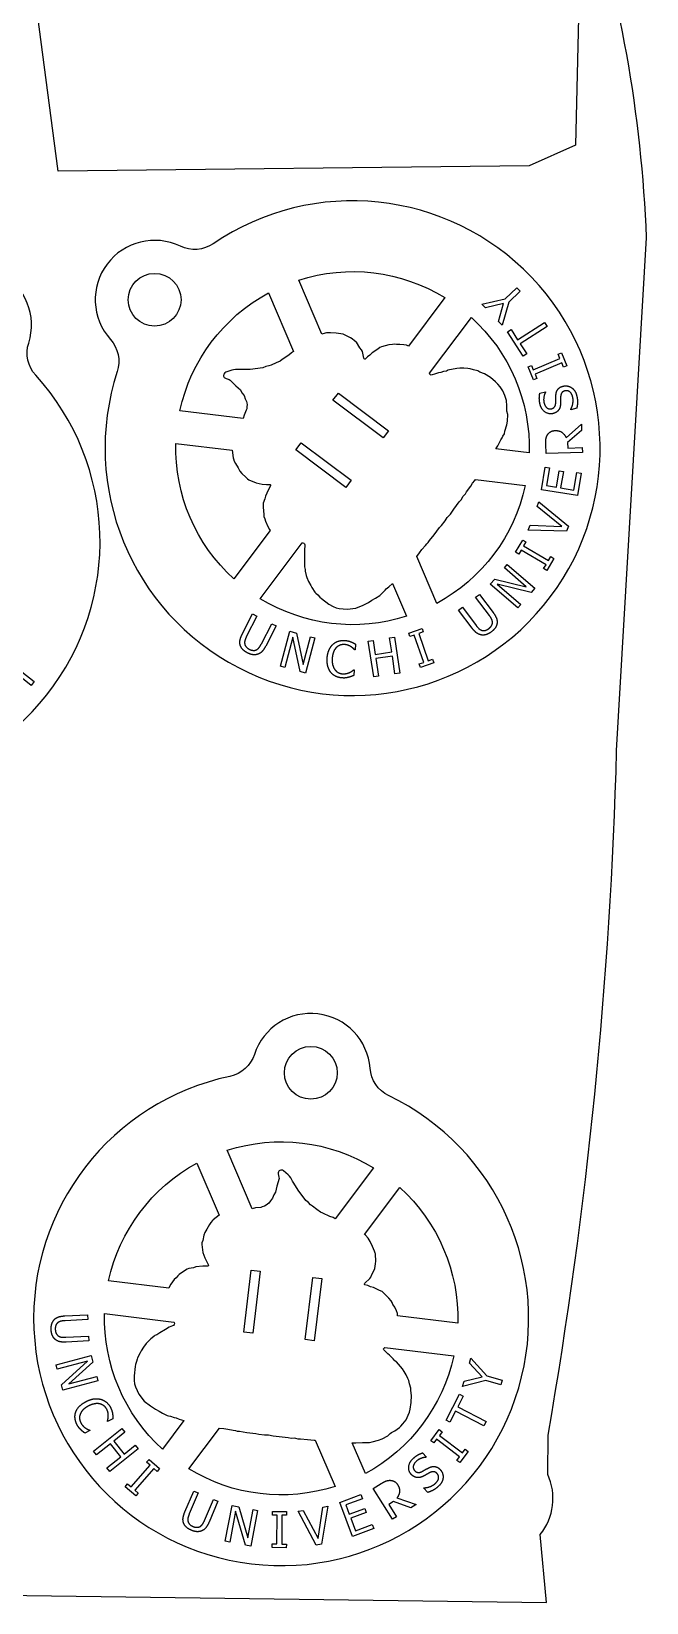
# Model space of a CAD drawing. Header units: millimetres. Extents: x -1 to 165, y -1 to 152.
# Drawn here: x 127.3 to 164.6, y -1.5 to 93.8 of the extents above; entities that cross this region are included whole.
import ezdxf

# ---------------------------------------------------------------- set-up
doc = ezdxf.new("R2010")
doc.units = ezdxf.units.MM
doc.layers.add('SCRAP_OUTLINE', color=5, linetype='Continuous')

msp = doc.modelspace()

# ---------------------------------------------------------------- linework, layer by layer
for points in [[(136.361, 80.765, 0.821365), (132.122, 75.115, -0.267689), (132.536, 73.16, 6.023346), (138.354, 80.914, -0.267689)], [(127.168, 74.892, 0.821365), (120.984, 78.303, -0.267689), (119.105, 77.622, 6.023346), (127.593, 72.94, -0.267689)], [(150.188, 74.7), (150.072, 74.759), (149.899, 74.792), (149.662, 74.812), (149.582, 74.813), (149.457, 74.801), (149.327, 74.816), (149.215, 74.813), (149.001, 74.775), (148.556, 74.671), (148.449, 74.624), (148.32, 74.518), (147.981, 74.289), (147.852, 74.167), (147.699, 74.056), (147.574, 73.929), (147.554, 73.922), (147.532, 73.924), (147.506, 73.943), (147.489, 73.974), (147.393, 74.372), (147.344, 74.473), (147.242, 74.612), (147.028, 74.936), (146.998, 74.966), (146.915, 75.019), (146.776, 75.141), (146.678, 75.215), (146.271, 75.417), (146.227, 75.43), (146.093, 75.458), (145.795, 75.496), (145.453, 75.515), (145.227, 75.502), (144.994, 75.461), (144.932, 75.438), (143.533, 78.715, -0.218412), (152.398, 77.645)], [(136.335, 70.788, -0.218412), (141.694, 77.93), (143.211, 74.376), (143.088, 74.301), (142.932, 74.164), (142.536, 73.902), (142.403, 73.8), (142.168, 73.683), (141.862, 73.552), (141.718, 73.502), (141.547, 73.473), (141.354, 73.395), (140.582, 73.295), (140.078, 73.292), (139.937, 73.281), (139.709, 73.283), (139.575, 73.269), (139.473, 73.245), (139.119, 73.118), (139.059, 73.076), (139.005, 73), (138.985, 72.934), (138.985, 72.89), (138.997, 72.847), (139.022, 72.809), (139.061, 72.777), (139.128, 72.741), (139.317, 72.679), (139.388, 72.645), (139.733, 72.292), (139.997, 72.045), (140.087, 71.883), (140.219, 71.702), (140.293, 71.515), (140.375, 71.354), (140.395, 71.263), (140.401, 71.15), (140.397, 71.036), (140.38, 70.904), (140.357, 70.813), (140.228, 70.526), (140.164, 70.326)], [(155.486, 68.476), (155.599, 68.662), (155.788, 69.016), (155.862, 69.139), (155.911, 69.254), (155.997, 69.393), (156.033, 69.544), (156.151, 69.926), (156.192, 70.162), (156.209, 70.552), (156.155, 70.755), (156.142, 70.839), (156.148, 71.084), (156.121, 71.408), (156.089, 71.53), (156.028, 71.708), (155.909, 72.004), (155.735, 72.244), (155.607, 72.403), (155.47, 72.537), (155.155, 72.794), (154.788, 73.017), (154.519, 73.133), (154.391, 73.2), (154.133, 73.262), (153.933, 73.324), (153.787, 73.343), (153.548, 73.359), (153.308, 73.362), (153.119, 73.353), (152.578, 73.255), (152.549, 73.228), (152.487, 73.196), (152.308, 73.163), (152.157, 73.114), (152.009, 73.09), (151.887, 73.04), (151.754, 73.007), (151.625, 72.959), (151.558, 72.949), (151.515, 72.963), (151.503, 72.973), (151.466, 73.071), (153.998, 76.445, -0.218412), (157.503, 68.233)], [(139.508, 68.39), (139.561, 67.939), (139.574, 67.879), (139.628, 67.73), (139.701, 67.592), (139.869, 67.325), (139.972, 67.114), (140.082, 66.991), (140.333, 66.758), (140.43, 66.654), (140.512, 66.59), (140.961, 66.41), (141.317, 66.344), (141.583, 66.319), (141.766, 66.317), (141.809, 66.306), (141.824, 66.294), (141.834, 66.265), (141.819, 66.225), (141.685, 65.976), (141.513, 65.597), (141.481, 65.443), (141.387, 65.183), (141.372, 65.068), (141.375, 64.948), (141.412, 64.497), (141.429, 64.377), (141.482, 64.235), (141.511, 64.084), (141.66, 63.762), (141.761, 63.594), (141.81, 63.534), (139.601, 60.59, -0.218412), (136.096, 68.802)], [(157.264, 66.247, -0.218412), (151.905, 59.106), (150.692, 61.947), (150.854, 62.171), (151.005, 62.363), (151.224, 62.605), (151.302, 62.71), (151.383, 62.791), (151.459, 62.912), (151.745, 63.257), (152.074, 63.696), (152.197, 63.832), (152.404, 64.109), (152.539, 64.312), (152.732, 64.524), (152.936, 64.828), (153.266, 65.267), (153.39, 65.402), (153.474, 65.577), (153.516, 65.632), (153.637, 65.738), (153.703, 65.879), (153.96, 66.22), (154.07, 66.392), (154.201, 66.547), (154.239, 66.612)], [(143.742, 62.777), (143.775, 62.774), (143.846, 62.748), (143.879, 62.715), (143.905, 62.656), (143.91, 62.591), (143.877, 62.374), (143.89, 62.113), (143.877, 61.714), (143.894, 61.498), (143.875, 61.364), (143.877, 61.313), (143.921, 61.16), (143.923, 61.058), (143.994, 60.805), (144.035, 60.676), (144.135, 60.425), (144.259, 60.186), (144.33, 60.07), (144.515, 59.783), (144.57, 59.716), (144.687, 59.622), (144.805, 59.485), (144.905, 59.398), (145.366, 59.058), (145.616, 58.919), (145.794, 58.844), (145.982, 58.787), (146.22, 58.765), (146.475, 58.754), (146.995, 58.82), (147.433, 59), (147.762, 59.165), (147.973, 59.291), (148.179, 59.426), (148.445, 59.582), (148.508, 59.639), (148.586, 59.731), (148.771, 59.897), (148.844, 59.994), (148.996, 60.109), (149.212, 60.319), (150.066, 58.32, -0.218412), (141.201, 59.39)], [(147.858, 30.907, 0.821365), (140.846, 31.754, -0.267689), (139.36, 30.418, 6.023346), (148.984, 29.256, -0.267689)], [(139.205, 25.941, -0.218412), (148.07, 24.872), (145.751, 21.781), (145.624, 21.85), (145.428, 21.917), (145.003, 22.128), (144.847, 22.192), (144.629, 22.337), (144.363, 22.538), (144.247, 22.637), (144.136, 22.77), (143.973, 22.898), (143.5, 23.517), (143.245, 23.952), (143.165, 24.069), (143.053, 24.267), (142.974, 24.376), (142.902, 24.453), (142.615, 24.696), (142.548, 24.727), (142.455, 24.736), (142.389, 24.72), (142.35, 24.698), (142.32, 24.666), (142.299, 24.625), (142.29, 24.575), (142.293, 24.499), (142.334, 24.304), (142.34, 24.227), (142.207, 23.751), (142.125, 23.399), (142.03, 23.24), (141.939, 23.035), (141.814, 22.877), (141.716, 22.726), (141.647, 22.663), (141.552, 22.601), (141.451, 22.548), (141.328, 22.497), (141.238, 22.471), (140.925, 22.439), (140.72, 22.394)], [(138.715, 21.995), (138.351, 21.723), (138.306, 21.683), (138.204, 21.561), (138.12, 21.428), (137.973, 21.15), (137.842, 20.955), (137.79, 20.798), (137.715, 20.464), (137.672, 20.328), (137.658, 20.226), (137.726, 19.746), (137.848, 19.405), (137.959, 19.162), (138.049, 19.003), (138.06, 18.96), (138.058, 18.941), (138.037, 18.918), (137.996, 18.911), (137.713, 18.902), (137.299, 18.862), (137.149, 18.813), (136.877, 18.764), (136.77, 18.72), (136.668, 18.657), (136.296, 18.4), (136.2, 18.325), (136.104, 18.207), (135.987, 18.107), (135.783, 17.817), (135.688, 17.645), (135.661, 17.573), (132.007, 18.014, -0.218412), (137.366, 25.156)], [(149.52, 15.901), (149.512, 16.031), (149.455, 16.197), (149.354, 16.412), (149.314, 16.482), (149.241, 16.584), (149.19, 16.704), (149.131, 16.799), (148.991, 16.967), (148.678, 17.3), (148.585, 17.368), (148.428, 17.428), (148.061, 17.607), (147.89, 17.657), (147.717, 17.735), (147.545, 17.779), (147.529, 17.793), (147.519, 17.813), (147.523, 17.845), (147.541, 17.875), (147.838, 18.157), (147.901, 18.25), (147.97, 18.408), (148.144, 18.755), (148.155, 18.796), (148.16, 18.895), (148.196, 19.077), (148.21, 19.198), (148.182, 19.652), (148.171, 19.696), (148.129, 19.826), (148.013, 20.103), (147.858, 20.409), (147.734, 20.598), (147.582, 20.779), (147.531, 20.821), (149.669, 23.671, -0.218412), (153.175, 15.459)], [(135.971, 15.521), (135.985, 15.492), (135.998, 15.417), (135.986, 15.372), (135.947, 15.32), (135.894, 15.283), (135.69, 15.203), (135.47, 15.061), (135.118, 14.873), (134.939, 14.75), (134.814, 14.7), (134.77, 14.673), (134.66, 14.558), (134.573, 14.506), (134.389, 14.317), (134.298, 14.217), (134.131, 14.005), (133.985, 13.778), (133.921, 13.659), (133.764, 13.355), (133.734, 13.274), (133.711, 13.126), (133.651, 12.955), (133.626, 12.825), (133.562, 12.256), (133.567, 11.97), (133.591, 11.778), (133.636, 11.586), (133.735, 11.37), (133.853, 11.143), (134.17, 10.726), (134.546, 10.437), (134.853, 10.234), (135.067, 10.114), (135.288, 10.003), (135.556, 9.851), (135.637, 9.826), (135.755, 9.804), (135.991, 9.726), (136.112, 9.712), (136.288, 9.638), (136.577, 9.555), (135.273, 7.817, -0.218412), (131.768, 16.029)], [(146.779, 8.2), (146.996, 8.196), (147.397, 8.209), (147.54, 8.207), (147.665, 8.222), (147.828, 8.216), (147.977, 8.261), (148.366, 8.35), (148.591, 8.432), (148.938, 8.613), (149.086, 8.761), (149.153, 8.814), (149.368, 8.932), (149.635, 9.116), (149.725, 9.206), (149.849, 9.347), (150.045, 9.598), (150.166, 9.869), (150.24, 10.059), (150.288, 10.245), (150.353, 10.646), (150.362, 11.075), (150.328, 11.366), (150.322, 11.51), (150.246, 11.765), (150.2, 11.969), (150.144, 12.105), (150.038, 12.32), (149.921, 12.53), (149.818, 12.688), (149.463, 13.109), (149.426, 13.12), (149.367, 13.158), (149.249, 13.296), (149.131, 13.403), (149.036, 13.518), (148.932, 13.599), (148.836, 13.698), (148.73, 13.786), (148.688, 13.839), (148.679, 13.883), (148.681, 13.899), (148.748, 13.979), (152.935, 13.474, -0.218412), (147.577, 6.332)], [(145.737, 5.547, -0.218412), (136.873, 6.617), (138.727, 9.087), (139.002, 9.059), (139.244, 9.025), (139.564, 8.956), (139.693, 8.94), (139.804, 8.911), (139.947, 8.906), (140.388, 8.831), (140.933, 8.765), (141.113, 8.727), (141.456, 8.686), (141.699, 8.67), (141.979, 8.61), (142.344, 8.585), (142.889, 8.519), (143.069, 8.479), (143.262, 8.493), (143.33, 8.484), (143.483, 8.433), (143.638, 8.446), (144.062, 8.395), (144.265, 8.385), (144.466, 8.349), (144.541, 8.349)]]:
    msp.add_lwpolyline(points, format="xyb", close=True)
for points in [[(154.857, 77.034), (154.642, 77.258), (156.042, 77.571), (156.744, 78.245), (156.946, 78.034), (156.266, 77.381), (155.874, 75.974), (155.65, 76.208), (155.954, 77.289)], [(158.435, 76.143), (158.592, 75.897), (156.959, 74.85), (157.357, 74.229), (157.138, 74.088), (156.184, 75.578), (156.403, 75.718), (156.801, 75.096)], [(159.252, 74.212), (159.459, 74.299), (159.789, 73.513), (159.582, 73.426), (159.473, 73.684), (157.859, 73.006), (157.968, 72.748), (157.761, 72.661), (157.431, 73.446), (157.638, 73.533), (157.746, 73.275), (159.36, 73.954)], [(145.938, 71.858), (148.979, 69.576), (148.65, 69.137), (145.609, 71.419)], [(143.681, 68.85), (146.722, 66.568), (146.392, 66.129), (143.352, 68.411)], [(160.647, 67), (160.424, 65.642), (158.253, 65.999), (158.476, 67.357), (158.733, 67.315), (158.557, 66.245), (159.152, 66.147), (159.316, 67.145), (159.573, 67.103), (159.409, 66.105), (160.214, 65.972), (160.39, 67.042)], [(157.981, 64.985), (158.085, 65.264), (159.881, 63.784), (159.77, 63.489), (157.444, 63.549), (157.554, 63.843), (159.479, 63.775)], [(158.811, 61.944), (159.004, 61.83), (158.572, 61.096), (158.379, 61.21), (158.521, 61.451), (157.012, 62.339), (156.87, 62.098), (156.676, 62.212), (157.108, 62.946), (157.302, 62.832), (157.16, 62.591), (158.669, 61.703)], [(156.174, 61.456), (157.839, 60.017), (157.624, 59.769), (155.552, 60.273), (156.988, 59.033), (156.809, 58.826), (155.145, 60.265), (155.416, 60.579), (157.314, 60.111), (155.996, 61.25)], [(144.518, 57.005), (143.947, 54.88), (143.63, 54.965), (143.183, 57.05), (142.69, 55.218), (142.427, 55.289), (142.998, 57.414), (143.399, 57.306), (143.803, 55.393), (144.255, 57.076)], [(151.65, 55.713), (151.723, 55.501), (150.917, 55.224), (150.844, 55.436), (151.109, 55.527), (150.54, 57.183), (150.275, 57.092), (150.202, 57.304), (151.008, 57.581), (151.081, 57.369), (150.816, 57.278), (151.385, 55.622)], [(126.048, 56.057), (126.239, 56.301), (126.744, 54.959), (127.51, 54.357), (127.329, 54.127), (126.587, 54.71), (125.14, 54.902), (125.34, 55.157), (126.453, 55.006)], [(149.331, 57.056), (149.658, 54.881), (149.369, 54.837), (149.209, 55.902), (148.208, 55.752), (148.368, 54.687), (148.079, 54.643), (147.751, 56.819), (148.041, 56.862), (148.169, 56.009), (149.17, 56.16), (149.042, 57.013)], [(141.2, 18.611), (140.744, 14.837), (140.199, 14.902), (140.655, 18.676)], [(144.933, 18.16), (144.478, 14.386), (143.933, 14.452), (144.388, 18.226)], [(131.36, 11.963), (129.235, 11.396), (129.15, 11.712), (130.732, 13.142), (128.899, 12.653), (128.829, 12.917), (130.954, 13.484), (131.061, 13.083), (129.607, 11.777), (131.29, 12.227)], [(153.875, 13.024), (153.962, 13.322), (154.933, 12.267), (155.868, 11.996), (155.786, 11.715), (154.88, 11.977), (153.466, 11.613), (153.557, 11.925), (154.645, 12.202)], [(154.892, 9.48), (154.758, 9.221), (153.035, 10.112), (152.696, 9.456), (152.465, 9.576), (153.278, 11.147), (153.509, 11.027), (153.17, 10.372)], [(133.811, 7.821), (132.091, 6.45), (131.909, 6.678), (132.751, 7.35), (132.12, 8.142), (131.278, 7.47), (131.095, 7.699), (132.816, 9.07), (132.998, 8.842), (132.323, 8.304), (132.954, 7.512), (133.629, 8.05)], [(153.629, 7.807), (153.807, 7.671), (153.292, 6.993), (153.113, 7.128), (153.282, 7.351), (151.888, 8.41), (151.719, 8.187), (151.54, 8.323), (152.055, 9.002), (152.234, 8.866), (152.065, 8.643), (153.459, 7.584)], [(133.808, 5.141), (133.66, 4.972), (133.017, 5.531), (133.165, 5.701), (133.376, 5.517), (134.525, 6.838), (134.314, 7.021), (134.462, 7.191), (135.104, 6.631), (134.957, 6.462), (134.746, 6.646), (133.596, 5.325)], [(148.081, 2.993), (146.793, 2.507), (146.017, 4.566), (147.305, 5.051), (147.396, 4.808), (146.382, 4.425), (146.595, 3.862), (147.541, 4.218), (147.632, 3.975), (146.686, 3.618), (146.975, 2.854), (147.989, 3.236)], [(141.043, 4.095), (140.629, 1.934), (140.307, 1.995), (139.708, 4.042), (139.351, 2.178), (139.083, 2.23), (139.497, 4.391), (139.905, 4.312), (140.448, 2.435), (140.775, 4.146)], [(142.784, 2.055), (142.783, 1.831), (141.93, 1.838), (141.932, 2.062), (142.212, 2.06), (142.226, 3.811), (141.947, 3.813), (141.948, 4.038), (142.801, 4.031), (142.799, 3.806), (142.519, 3.808), (142.504, 2.058)], [(145.003, 4.295), (145.297, 4.344), (144.913, 2.049), (144.601, 1.997), (143.491, 4.041), (143.8, 4.093), (144.703, 2.392)]]:
    msp.add_lwpolyline(points, close=True)
for points in [[(158.15, 71.862), (158.491, 71.942), (158.495, 71.921)], [(160.384, 70.935), (160.026, 70.851), (160.021, 70.872)], [(159.739, 69.151), (160.669, 69.965), (160.682, 69.585), (159.83, 68.861), (159.841, 68.526), (160.716, 68.555), (160.726, 68.263), (158.527, 68.19), (158.508, 68.757)], [(155.087, 58.372), (154.256, 59.474), (154.489, 59.65), (155.316, 58.554)], [(140.116, 57.242), (140.743, 58.463), (141.003, 58.33), (140.376, 57.109)], [(154.045, 57.595), (153.218, 58.691), (153.452, 58.867), (154.279, 57.771)], [(141.269, 56.642), (141.899, 57.87), (142.159, 57.736), (141.532, 56.515)], [(146.98, 56.631), (146.959, 56.279), (146.936, 56.28)], [(146.87, 55.081), (146.891, 55.079), (146.871, 54.731)], [(129.365, 15.894), (130.736, 15.962), (130.75, 15.67), (129.379, 15.602)], [(129.422, 14.596), (130.8, 14.664), (130.814, 14.372), (129.443, 14.304)], [(132.268, 9.645), (131.952, 9.486), (131.942, 9.507)], [(130.87, 8.965), (130.879, 8.946), (130.567, 8.789)], [(151.043, 7.586), (151.282, 7.331), (151.267, 7.317)], [(149.489, 4.855), (150.659, 4.456), (150.337, 4.255), (149.284, 4.631), (149, 4.454), (149.462, 3.711), (149.214, 3.556), (148.051, 5.424), (148.533, 5.724)], [(136.635, 4.008), (137.171, 5.272), (137.44, 5.158), (136.904, 3.894)], [(137.829, 3.494), (138.367, 4.765), (138.637, 4.651), (138.101, 3.387)], [(151.357, 5.188), (151.106, 5.456), (151.121, 5.471)]]:
    msp.add_lwpolyline(points)
for centre in [(134.801, 77.52), (144.269, 30.636)]:
    msp.add_circle(centre, 1.6)
for points in [[(158.16, 71.193), (158.118, 71.373), (158.115, 71.709), (158.15, 71.862)], [(158.495, 71.921), (158.426, 71.796), (158.361, 71.445), (158.402, 71.269)], [(159.11, 71.262), (159.113, 71.358), (159.115, 71.635), (159.121, 71.728)], [(159.121, 71.728), (159.137, 71.964), (159.362, 72.232), (159.562, 72.279)], [(159.409, 71.652), (159.405, 71.547), (159.405, 71.373), (159.402, 71.242)], [(159.676, 71.993), (159.547, 71.963), (159.417, 71.799), (159.409, 71.652)], [(159.562, 72.279), (159.688, 72.309), (159.955, 72.263), (160.062, 72.19)], [(160.145, 71.598), (160.09, 71.835), (159.837, 72.03), (159.676, 71.993)], [(160.021, 70.872), (160.12, 71.044), (160.183, 71.433), (160.145, 71.598)], [(160.062, 72.19), (160.179, 72.11), (160.341, 71.873), (160.387, 71.677)], [(160.387, 71.677), (160.441, 71.444), (160.42, 71.095), (160.384, 70.935)], [(158.941, 70.615), (158.68, 70.554), (158.233, 70.878), (158.16, 71.193)], [(158.402, 71.269), (158.448, 71.071), (158.691, 70.87), (158.842, 70.905)], [(158.842, 70.905), (158.977, 70.937), (159.105, 71.118), (159.11, 71.262)], [(159.295, 70.844), (159.24, 70.761), (159.066, 70.644), (158.941, 70.615)], [(159.402, 71.242), (159.399, 71.124), (159.351, 70.928), (159.295, 70.844)], [(158.606, 69.32), (158.677, 69.438), (158.906, 69.58), (159.078, 69.585)], [(159.078, 69.585), (159.319, 69.593), (159.653, 69.358), (159.739, 69.151)], [(158.508, 68.757), (158.502, 68.946), (158.535, 69.202), (158.606, 69.32)], [(155.275, 57.967), (155.268, 58.067), (155.176, 58.254), (155.087, 58.372)], [(155.316, 58.554), (155.455, 58.371), (155.578, 58.053), (155.552, 57.892)], [(139.997, 56.55), (139.946, 56.704), (140.009, 57.033), (140.116, 57.242)], [(154.617, 57.187), (154.456, 57.208), (154.187, 57.407), (154.045, 57.595)], [(154.279, 57.771), (154.371, 57.649), (154.527, 57.508), (154.621, 57.474)], [(155.206, 57.377), (155.051, 57.26), (154.759, 57.167), (154.617, 57.187)], [(154.621, 57.474), (154.722, 57.438), (154.939, 57.488), (155.056, 57.576)], [(155.056, 57.576), (155.165, 57.659), (155.281, 57.86), (155.275, 57.967)], [(155.552, 57.892), (155.53, 57.747), (155.368, 57.499), (155.206, 57.377)], [(140.425, 56.102), (140.252, 56.191), (140.041, 56.413), (139.997, 56.55)], [(140.376, 57.109), (140.306, 56.972), (140.247, 56.77), (140.258, 56.671)], [(140.258, 56.671), (140.269, 56.564), (140.409, 56.391), (140.539, 56.324)], [(140.539, 56.324), (140.661, 56.261), (140.893, 56.244), (140.986, 56.297)], [(140.986, 56.297), (141.073, 56.346), (141.202, 56.511), (141.269, 56.642)], [(141.532, 56.515), (141.427, 56.311), (141.195, 56.061), (141.039, 56.015)], [(145.259, 55.773), (145.275, 56.049), (145.439, 56.45), (145.581, 56.594)], [(145.797, 56.408), (145.698, 56.301), (145.576, 55.967), (145.563, 55.755)], [(145.581, 56.594), (145.721, 56.734), (146.09, 56.868), (146.312, 56.855)], [(146.296, 56.606), (146.155, 56.614), (145.898, 56.513), (145.797, 56.408)], [(146.699, 56.478), (146.618, 56.529), (146.424, 56.599), (146.296, 56.606)], [(146.312, 56.855), (146.422, 56.849), (146.615, 56.806), (146.695, 56.776)], [(146.695, 56.776), (146.765, 56.749), (146.909, 56.675), (146.98, 56.631)], [(146.936, 56.28), (146.899, 56.318), (146.784, 56.425), (146.699, 56.478)], [(141.039, 56.015), (140.898, 55.971), (140.605, 56.009), (140.425, 56.102)], [(145.487, 54.91), (145.363, 55.06), (145.243, 55.495), (145.259, 55.773)], [(145.563, 55.755), (145.551, 55.529), (145.64, 55.197), (145.728, 55.08)], [(146.177, 54.581), (145.963, 54.593), (145.61, 54.758), (145.487, 54.91)], [(145.728, 55.08), (145.815, 54.966), (146.056, 54.841), (146.195, 54.833)], [(146.572, 54.623), (146.474, 54.596), (146.308, 54.573), (146.177, 54.581)], [(146.195, 54.833), (146.321, 54.826), (146.54, 54.876), (146.626, 54.918)], [(146.871, 54.731), (146.796, 54.701), (146.664, 54.646), (146.572, 54.623)], [(146.626, 54.918), (146.709, 54.959), (146.834, 55.049), (146.87, 55.081)], [(128.532, 15.057), (128.522, 15.251), (128.609, 15.545), (128.706, 15.651)], [(128.706, 15.651), (128.814, 15.773), (129.13, 15.883), (129.365, 15.894)], [(128.941, 15.486), (128.854, 15.423), (128.774, 15.215), (128.781, 15.069)], [(129.379, 15.602), (129.226, 15.595), (129.022, 15.545), (128.941, 15.486)], [(128.763, 14.481), (128.655, 14.581), (128.542, 14.854), (128.532, 15.057)], [(129.443, 14.304), (129.214, 14.293), (128.881, 14.369), (128.763, 14.481)], [(128.781, 15.069), (128.788, 14.932), (128.889, 14.723), (128.981, 14.669)], [(128.981, 14.669), (129.067, 14.618), (129.274, 14.589), (129.422, 14.596)], [(130.03, 10.077), (130.098, 10.259), (130.415, 10.581), (130.664, 10.706)], [(130.664, 10.706), (130.91, 10.83), (131.34, 10.889), (131.536, 10.837)], [(131.483, 10.557), (131.341, 10.59), (130.99, 10.529), (130.801, 10.433)], [(131.904, 10.224), (131.841, 10.35), (131.624, 10.523), (131.483, 10.557)], [(131.536, 10.837), (131.727, 10.786), (132.028, 10.534), (132.128, 10.335)], [(130.09, 9.315), (129.994, 9.506), (129.96, 9.894), (130.03, 10.077)], [(130.298, 9.953), (130.243, 9.821), (130.256, 9.55), (130.318, 9.426)], [(130.801, 10.433), (130.599, 10.332), (130.356, 10.088), (130.298, 9.953)], [(131.995, 9.811), (131.998, 9.907), (131.962, 10.11), (131.904, 10.224)], [(131.942, 9.507), (131.956, 9.558), (131.991, 9.711), (131.995, 9.811)], [(132.128, 10.335), (132.177, 10.236), (132.236, 10.048), (132.251, 9.964)], [(132.251, 9.964), (132.262, 9.89), (132.27, 9.728), (132.268, 9.645)], [(130.324, 8.994), (130.252, 9.065), (130.15, 9.197), (130.09, 9.315)], [(130.318, 9.426), (130.375, 9.313), (130.528, 9.148), (130.607, 9.094)], [(130.567, 8.789), (130.504, 8.839), (130.39, 8.925), (130.324, 8.994)], [(130.607, 9.094), (130.684, 9.043), (130.824, 8.98), (130.87, 8.965)], [(150.358, 6.278), (150.175, 6.473), (150.233, 7.023), (150.468, 7.243)], [(150.468, 7.243), (150.604, 7.37), (150.893, 7.541), (151.043, 7.586)], [(150.656, 7.072), (150.507, 6.933), (150.454, 6.622), (150.56, 6.509)], [(151.267, 7.317), (151.124, 7.315), (150.787, 7.195), (150.656, 7.072)], [(151.004, 6.455), (151.088, 6.5), (151.329, 6.637), (151.412, 6.679)], [(151.412, 6.679), (151.625, 6.783), (151.97, 6.722), (152.11, 6.572)], [(148.533, 5.724), (148.693, 5.823), (148.931, 5.923), (149.069, 5.921)], [(149.069, 5.921), (149.207, 5.919), (149.444, 5.791), (149.536, 5.644)], [(150.734, 6.085), (150.635, 6.092), (150.446, 6.184), (150.358, 6.278)], [(150.56, 6.509), (150.655, 6.407), (150.876, 6.387), (151.004, 6.455)], [(151.132, 6.192), (151.028, 6.136), (150.835, 6.08), (150.734, 6.085)], [(151.121, 5.471), (151.319, 5.471), (151.688, 5.611), (151.812, 5.727)], [(151.491, 6.391), (151.397, 6.342), (151.247, 6.255), (151.132, 6.192)], [(151.919, 6.33), (151.829, 6.427), (151.622, 6.457), (151.491, 6.391)], [(151.812, 5.727), (151.989, 5.893), (152.032, 6.209), (151.919, 6.33)], [(152.283, 6.095), (152.272, 5.953), (152.148, 5.695), (152.001, 5.557)], [(152.11, 6.572), (152.199, 6.477), (152.293, 6.223), (152.283, 6.095)], [(149.536, 5.644), (149.663, 5.44), (149.626, 5.033), (149.489, 4.855)], [(152.001, 5.557), (151.826, 5.394), (151.513, 5.237), (151.357, 5.188)], [(136.567, 3.309), (136.505, 3.459), (136.543, 3.791), (136.635, 4.008)], [(136.904, 3.894), (136.845, 3.753), (136.8, 3.547), (136.818, 3.448)], [(137.027, 2.893), (136.848, 2.969), (136.621, 3.175), (136.567, 3.309)], [(136.818, 3.448), (136.838, 3.343), (136.989, 3.18), (137.124, 3.123)], [(137.646, 2.852), (137.509, 2.797), (137.214, 2.814), (137.027, 2.893)], [(137.124, 3.123), (137.25, 3.07), (137.483, 3.07), (137.572, 3.129)], [(137.572, 3.129), (137.655, 3.185), (137.771, 3.358), (137.829, 3.494)], [(138.101, 3.387), (138.011, 3.175), (137.798, 2.909), (137.646, 2.852)]]:
    msp.add_open_spline(points, degree=2)
at = {"layer": 'SCRAP_OUTLINE', "color": 5}
msp.add_lwpolyline([(39.818, -0.388), (114.108, -0.388, -0.210253), (121.039, -0.977), (158.545, -1.494), (158.172, 2.634, 0.285003), (158.626, 6.279), (158.649, 8.665, 0.036092), (162.803, 50.183), (164.615, 81.271, 0.068881), (160.698, 103.246), (160.3, 86.896), (157.506, 85.647), (128.948, 85.314), (125.681, 110.212), (108.493, 110.197), (107.618, 151.022), (77.143, 151.705), (73.243, 107.246), (66.824, 44.628, -0.438121), (58.454, 39.717)], format="xyb", dxfattribs=at)

doc.saveas('drawing.dxf')
